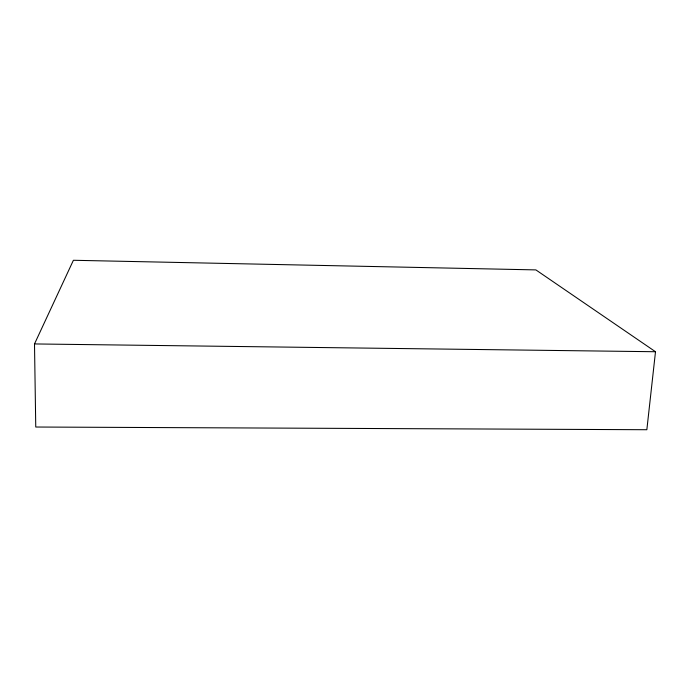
<?xml version="1.0" encoding="UTF-8"?>
<svg xmlns="http://www.w3.org/2000/svg" width="690" height="690" viewBox="0 0 690 690"><rect width="100%" height="100%" fill="white"/><g stroke="black" fill="none" stroke-linecap="round" stroke-linejoin="round"><path stroke-width="1.03" d="M655.5 351.736L646.849 429.723L35.759 427.024L34.5 343.939L73.399 260.277L535.889 269.902L655.5 351.736L34.5 343.939"/></g></svg>
